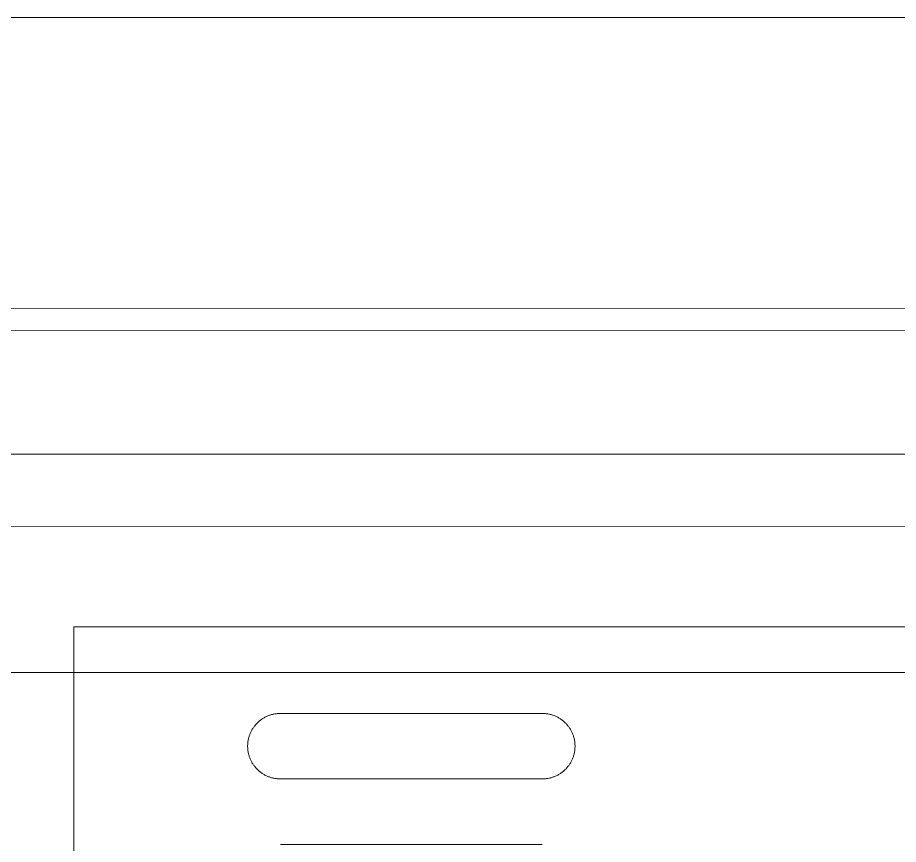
# Model space of a CAD drawing. Header units: millimetres. Extents: x -159872 to 386485, y -250577 to 158966.
# Drawn here: x 368302.5 to 368363.1, y 11301.6 to 11358.4 of the extents above; entities that cross this region are included whole.
import ezdxf

# ---------------------------------------------------------------- set-up
doc = ezdxf.new("R2010")
doc.units = ezdxf.units.MM
doc.layers.get('0').update_dxf_attribs({"lineweight": 25})
doc.layers.add('LDS-equipment-kitchen equipment', color=3, linetype='Continuous', lineweight=13)
doc.layers.add('WS-Fabs', color=252, linetype='Continuous', lineweight=13)

# ---------------------------------------------------------------- blocks, each defined once
blk = doc.blocks.new('Group-326')
at = {"layer": 'LDS-equipment-kitchen equipment', "color": 7, "lineweight": 5, "flags": 128}
for points in [[(307567.772, 47815.923), (307567.772, 47785.923), (308332.772, 47785.923), (308332.772, 47815.923), (307567.772, 47815.923)], [(307567.739, 47785.918), (307567.739, 47770.914), (308332.772, 47770.914), (308332.772, 47785.918), (307567.739, 47785.918)]]:
    blk.add_lwpolyline(points, close=True, dxfattribs=at)
blk = doc.blocks.new('A$C7a11c87d')
at = {"layer": 'WS-Fabs', "color": 7, "lineweight": 5}
for points in [[(3396.614, 350.135, 0), (3396.595, 20.135, 0)], [(3411.594, 15.135, 0), (3411.614, 350.135, 0)], [(3411.614, 350.135, 0), (3410.114, 350.135, 0), (3410.094, 15.135, 0), (3411.594, 15.135, 0), (3411.614, 350.135, 0)]]:
    blk.add_polyline3d(points, dxfattribs=at)
blk = doc.blocks.new('A$C9600e4bc')
at = {"linetype": 'Continuous', "transparency": 33554687}
for points in [[(0, 1395, 0), (0, 645, 0)], [(0, 1395, 0), (682.4, 1395, 0)], [(8.2, 1383.05, 0), (8.2, 1383.05, 0)], [(5.95, 1380.8, 0), (5.95, 1362.8, 0)], [(10.45, 1380.8, 0), (10.45, 1362.8, 0)], [(14.95, 1380.8, 0), (14.95, 1362.8, 0)], [(8.2, 1360.55, 0), (8.2, 1360.55, 0)]]:
    blk.add_polyline3d(points, dxfattribs=at)
at = {"linetype": 'Continuous'}
for points in [[(5.95, 1380.8, 0), (5.951, 1380.855, 0), (5.953, 1380.91, 0), (5.956, 1380.966, 0), (5.961, 1381.021, 0), (5.967, 1381.075, 0), (5.974, 1381.13, 0), (5.983, 1381.185, 0), (5.993, 1381.239, 0), (6.005, 1381.293, 0), (6.017, 1381.347, 0), (6.031, 1381.4, 0), (6.047, 1381.453, 0), (6.064, 1381.506, 0), (6.081, 1381.558, 0), (6.101, 1381.61, 0), (6.121, 1381.661, 0), (6.143, 1381.712, 0), (6.166, 1381.762, 0), (6.19, 1381.812, 0), (6.216, 1381.861, 0), (6.242, 1381.909, 0), (6.27, 1381.957, 0), (6.299, 1382.004, 0), (6.329, 1382.05, 0), (6.36, 1382.096, 0), (6.393, 1382.14, 0), (6.426, 1382.184, 0), (6.461, 1382.227, 0), (6.496, 1382.27, 0), (6.533, 1382.311, 0), (6.57, 1382.351, 0), (6.609, 1382.391, 0), (6.649, 1382.43, 0), (6.689, 1382.467, 0), (6.73, 1382.504, 0), (6.773, 1382.539, 0), (6.816, 1382.574, 0), (6.86, 1382.607, 0), (6.904, 1382.64, 0), (6.95, 1382.671, 0), (6.996, 1382.701, 0), (7.043, 1382.73, 0), (7.091, 1382.758, 0), (7.139, 1382.784, 0), (7.188, 1382.81, 0), (7.238, 1382.834, 0), (7.288, 1382.857, 0), (7.339, 1382.879, 0), (7.39, 1382.899, 0), (7.442, 1382.918, 0), (7.494, 1382.936, 0), (7.547, 1382.953, 0), (7.6, 1382.969, 0), (7.653, 1382.983, 0), (7.707, 1382.995, 0), (7.761, 1383.007, 0), (7.815, 1383.017, 0), (7.87, 1383.026, 0), (7.925, 1383.033, 0), (7.979, 1383.039, 0), (8.034, 1383.044, 0), (8.09, 1383.047, 0), (8.145, 1383.049, 0), (8.2, 1383.05, 0)], [(8.2, 1383.05, 0), (8.255, 1383.049, 0), (8.31, 1383.047, 0), (8.365, 1383.044, 0), (8.421, 1383.039, 0), (8.475, 1383.033, 0), (8.53, 1383.026, 0), (8.585, 1383.017, 0), (8.639, 1383.007, 0), (8.693, 1382.995, 0), (8.747, 1382.983, 0), (8.8, 1382.969, 0), (8.853, 1382.953, 0), (8.906, 1382.936, 0), (8.958, 1382.918, 0), (9.01, 1382.899, 0), (9.061, 1382.879, 0), (9.112, 1382.857, 0), (9.162, 1382.834, 0), (9.212, 1382.81, 0), (9.261, 1382.784, 0), (9.309, 1382.758, 0), (9.357, 1382.73, 0), (9.404, 1382.701, 0), (9.45, 1382.671, 0), (9.496, 1382.64, 0), (9.54, 1382.607, 0), (9.584, 1382.574, 0), (9.627, 1382.539, 0), (9.67, 1382.504, 0), (9.711, 1382.467, 0), (9.751, 1382.43, 0), (9.791, 1382.391, 0), (9.83, 1382.351, 0), (9.867, 1382.311, 0), (9.904, 1382.27, 0), (9.939, 1382.227, 0), (9.974, 1382.184, 0), (10.007, 1382.14, 0), (10.04, 1382.096, 0), (10.071, 1382.05, 0), (10.101, 1382.004, 0), (10.13, 1381.957, 0), (10.158, 1381.909, 0), (10.184, 1381.861, 0), (10.21, 1381.812, 0), (10.234, 1381.762, 0), (10.257, 1381.712, 0), (10.279, 1381.661, 0), (10.299, 1381.61, 0), (10.318, 1381.558, 0), (10.336, 1381.506, 0), (10.353, 1381.453, 0), (10.368, 1381.4, 0), (10.383, 1381.347, 0), (10.395, 1381.293, 0), (10.407, 1381.239, 0), (10.417, 1381.185, 0), (10.426, 1381.13, 0), (10.433, 1381.075, 0), (10.439, 1381.021, 0), (10.444, 1380.966, 0), (10.447, 1380.91, 0), (10.449, 1380.855, 0), (10.45, 1380.8, 0)], [(8.2, 1360.55, 0), (8.145, 1360.551, 0), (8.09, 1360.553, 0), (8.034, 1360.556, 0), (7.979, 1360.561, 0), (7.925, 1360.567, 0), (7.87, 1360.574, 0), (7.815, 1360.583, 0), (7.761, 1360.593, 0), (7.707, 1360.605, 0), (7.653, 1360.617, 0), (7.6, 1360.631, 0), (7.547, 1360.647, 0), (7.494, 1360.663, 0), (7.442, 1360.681, 0), (7.39, 1360.701, 0), (7.339, 1360.721, 0), (7.288, 1360.743, 0), (7.238, 1360.766, 0), (7.188, 1360.79, 0), (7.139, 1360.816, 0), (7.091, 1360.842, 0), (7.043, 1360.87, 0), (6.996, 1360.899, 0), (6.95, 1360.929, 0), (6.904, 1360.96, 0), (6.86, 1360.993, 0), (6.816, 1361.026, 0), (6.773, 1361.061, 0), (6.73, 1361.096, 0), (6.689, 1361.133, 0), (6.649, 1361.17, 0), (6.609, 1361.209, 0), (6.57, 1361.248, 0), (6.533, 1361.289, 0), (6.496, 1361.33, 0), (6.461, 1361.373, 0), (6.426, 1361.416, 0), (6.393, 1361.46, 0), (6.36, 1361.504, 0), (6.329, 1361.55, 0), (6.299, 1361.596, 0), (6.27, 1361.643, 0), (6.242, 1361.691, 0), (6.216, 1361.739, 0), (6.19, 1361.788, 0), (6.166, 1361.838, 0), (6.143, 1361.888, 0), (6.121, 1361.939, 0), (6.101, 1361.99, 0), (6.081, 1362.042, 0), (6.064, 1362.094, 0), (6.047, 1362.147, 0), (6.031, 1362.2, 0), (6.017, 1362.253, 0), (6.005, 1362.307, 0), (5.993, 1362.361, 0), (5.983, 1362.415, 0), (5.974, 1362.47, 0), (5.967, 1362.525, 0), (5.961, 1362.579, 0), (5.956, 1362.634, 0), (5.953, 1362.69, 0), (5.951, 1362.745, 0), (5.95, 1362.8, 0)], [(10.45, 1362.8, 0), (10.449, 1362.745, 0), (10.447, 1362.69, 0), (10.444, 1362.634, 0), (10.439, 1362.579, 0), (10.433, 1362.525, 0), (10.426, 1362.47, 0), (10.417, 1362.415, 0), (10.407, 1362.361, 0), (10.395, 1362.307, 0), (10.383, 1362.253, 0), (10.368, 1362.2, 0), (10.353, 1362.147, 0), (10.336, 1362.094, 0), (10.318, 1362.042, 0), (10.299, 1361.99, 0), (10.279, 1361.939, 0), (10.257, 1361.888, 0), (10.234, 1361.838, 0), (10.21, 1361.788, 0), (10.184, 1361.739, 0), (10.158, 1361.691, 0), (10.13, 1361.643, 0), (10.101, 1361.596, 0), (10.071, 1361.55, 0), (10.04, 1361.504, 0), (10.007, 1361.46, 0), (9.974, 1361.416, 0), (9.939, 1361.373, 0), (9.904, 1361.33, 0), (9.867, 1361.289, 0), (9.83, 1361.248, 0), (9.791, 1361.209, 0), (9.751, 1361.17, 0), (9.711, 1361.133, 0), (9.67, 1361.096, 0), (9.627, 1361.061, 0), (9.584, 1361.026, 0), (9.54, 1360.993, 0), (9.496, 1360.96, 0), (9.45, 1360.929, 0), (9.404, 1360.899, 0), (9.357, 1360.87, 0), (9.309, 1360.842, 0), (9.261, 1360.816, 0), (9.212, 1360.79, 0), (9.162, 1360.766, 0), (9.112, 1360.743, 0), (9.061, 1360.721, 0), (9.01, 1360.701, 0), (8.958, 1360.681, 0), (8.906, 1360.663, 0), (8.853, 1360.647, 0), (8.8, 1360.631, 0), (8.747, 1360.617, 0), (8.693, 1360.605, 0), (8.639, 1360.593, 0), (8.585, 1360.583, 0), (8.53, 1360.574, 0), (8.475, 1360.567, 0), (8.421, 1360.561, 0), (8.365, 1360.556, 0), (8.31, 1360.553, 0), (8.255, 1360.551, 0), (8.2, 1360.55, 0)]]:
    blk.add_polyline3d(points, dxfattribs=at)
blk = doc.blocks.new('Group-338')
at = {"layer": 'LDS-equipment-kitchen equipment'}
blk.add_blockref('Group-326', (0, 0), dxfattribs=at)
at = {"layer": 'LDS-equipment-kitchen equipment', "rotation": 89.9999999946682}
blk.add_blockref('A$C7a11c87d', (307867.854, 44384.333), dxfattribs=at)
at = {"layer": 'LDS-equipment-kitchen equipment', "xscale": -1, "rotation": 89.99982067775127}
blk.add_blockref('A$C9600e4bc', (309027.878, 47774.052), dxfattribs=at)

msp = doc.modelspace()

# ---------------------------------------------------------------- block references
at = {"layer": 'LDS-equipment-kitchen equipment', "color": 7}
msp.add_blockref('Group-338', (60673.51323, -36457.51522), dxfattribs=at)

doc.saveas('drawing.dxf')
